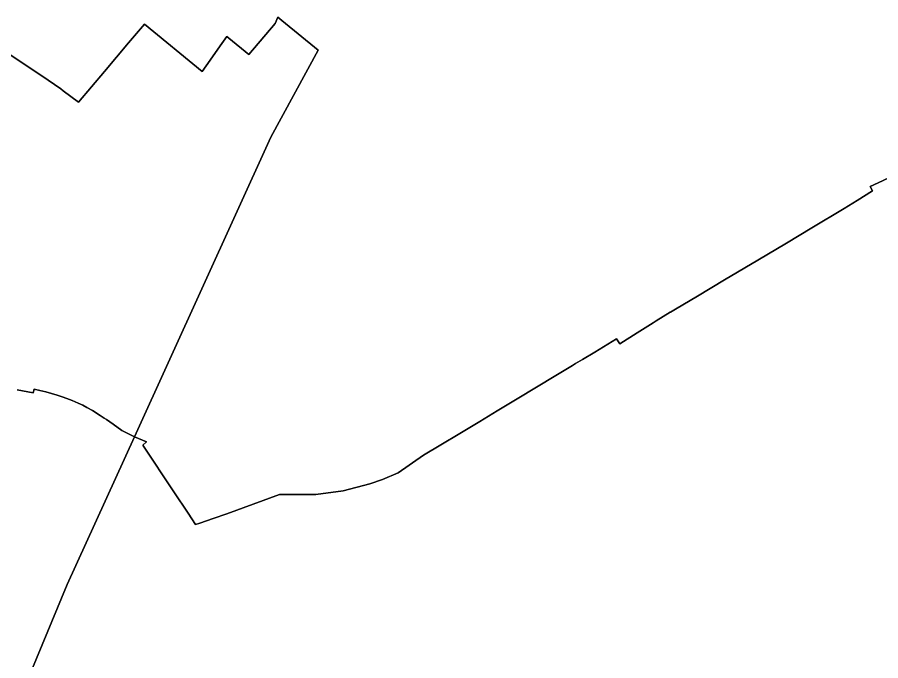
# Model space of a CAD drawing. Header units: inches. Extents: x 11258954 to 11313122, y 3645444 to 3695200.
# Drawn here: x 11272656 to 11276148, y 3669844 to 3672445 of the extents above; entities that cross this region are included whole.
import ezdxf

# ---------------------------------------------------------------- set-up
doc = ezdxf.new("R2010")
doc.units = ezdxf.units.IN
doc.header["$MEASUREMENT"] = 0
doc.layers.add('SchoolZone_High', color=63, linetype='Continuous')
doc.layers.add('SchoolZone_Middle', color=154, linetype='Continuous')

msp = doc.modelspace()

# ---------------------------------------------------------------- linework, layer by layer
at = {"layer": 'SchoolZone_High'}
for points in [[(11272593.004, 3669514.065, 0), (11272857.352, 3670151.6105, 0), (11273129.7455, 3670749.5045, 0), (11273681.4965, 3671960.5815, 0), (11273873.2785, 3672311.75, 0), (11273725.169, 3672432.824, 0), (11273710.0045, 3672445.22, 0), (11273699.2315, 3672419.47, 0), (11273592.067, 3672294.736, 0), (11273511.755, 3672360.6985, 0), (11273503.408, 3672367.4975, 0), (11273483.2765, 3672339.0375, 0), (11273419.7175, 3672249.185, 0), (11273403.302, 3672225.973, 0), (11273169.8355, 3672417.299, 0), (11273106.0585, 3672341.8845, 0), (11273008.222, 3672226.0135, 0), (11272902.9375, 3672101.448, 0), (11272841.9705, 3672148.4285, 0), (11272832.275, 3672155.8995, 0), (11272780.2295, 3672190.8575, 0), (11272597.973, 3672313.27, 0)], [(11272597.973, 3672313.27, 0), (11272780.2295, 3672190.8575, 0), (11272832.275, 3672155.8995, 0), (11272841.9705, 3672148.4285, 0), (11272902.9375, 3672101.448, 0), (11273008.222, 3672226.0135, 0), (11273106.0585, 3672341.8845, 0), (11273169.8355, 3672417.299, 0), (11273403.302, 3672225.973, 0), (11273419.7175, 3672249.185, 0), (11273483.2765, 3672339.0375, 0), (11273503.408, 3672367.4975, 0), (11273511.755, 3672360.6985, 0), (11273592.067, 3672294.736, 0), (11273699.2315, 3672419.47, 0), (11273710.0045, 3672445.22, 0), (11273725.169, 3672432.824, 0), (11273873.2785, 3672311.75, 0), (11273681.4965, 3671960.5815, 0), (11273129.7455, 3670749.5045, 0), (11272857.352, 3670151.6105, 0), (11272593.004, 3669514.065, 0)]]:
    msp.add_polyline3d(points, dxfattribs=at)
at = {"layer": 'SchoolZone_Middle'}
for points in [[(11276180, 3671796.5, 0), (11276137, 3671776.5, 0), (11276105, 3671760.5, 0), (11276114, 3671743, 0), (11276052, 3671704.25, 0), (11276000, 3671672.125, 0), (11275868.969, 3671593.6875, 0), (11275765.969, 3671532.5, 0), (11275649.9375, 3671463.25, 0), (11275515.9375, 3671383.4375, 0), (11275407.125, 3671318.25, 0), (11275317.097, 3671265.0235, 0), (11275297.5, 3671253.4375, 0), (11275296.375, 3671252.75, 0), (11275239.0315, 3671217.5625, 0), (11275227.094, 3671210.25, 0), (11275163.2815, 3671169.8125, 0), (11275092.594, 3671125.25, 0), (11275079.375, 3671145.0625, 0), (11274991.6565, 3671091.4375, 0), (11274941.4375, 3671061.25, 0), (11274913.9065, 3671044.9375, 0), (11274901.25, 3671037.4375, 0), (11274834.25, 3670996.4375, 0), (11274755.4375, 3670949.375, 0), (11274677.625, 3670903.1875, 0), (11274596.4065, 3670853.8125, 0), (11274525.7815, 3670810.8125, 0), (11274446.1875, 3670763.1875, 0), (11274368.7815, 3670716.5625, 0), (11274298.5625, 3670674.375, 0), (11274196.3785, 3670603.0615, 0), (11274132.505, 3670576.327, 0), (11274082.036, 3670558.8475, 0), (11273973.6925, 3670531.3508, 0), (11273862.9115, 3670516.4535, 0), (11273716.5985, 3670516.303, 0), (11273503.6535, 3670437.4725, 0), (11273448.281, 3670418.6835, 0), (11273394.091, 3670400.2965, 0), (11273377.114, 3670394.536, 0), (11273346.7675, 3670440.0675, 0), (11273289.3675, 3670526.19, 0), (11273162.996, 3670715.7965, 0), (11273178.9165, 3670728.92, 0), (11273129.7455, 3670749.5045, 0), (11273079.3125, 3670774.9375, 0), (11273043.8125, 3670800, 0), (11273016.1875, 3670819, 0), (11273006.9375, 3670824.875, 0), (11272990.594, 3670835.1875, 0), (11272960.594, 3670855.1875, 0), (11272937.2815, 3670867.9375, 0), (11272920.375, 3670876.625, 0), (11272902.7815, 3670884.8125, 0), (11272877.7815, 3670895.625, 0), (11272855.969, 3670904, 0), (11272837.969, 3670910.8125, 0), (11272816.6875, 3670917.6875, 0), (11272793.8875, 3670924.6805, 0), (11272770.876, 3670930.9425, 0), (11272747.6765, 3670936.4675, 0), (11272724.3125, 3670941.25, 0), (11272719.8885, 3670926.4185, 0), (11272698.636, 3670931.2805, 0), (11272677.2315, 3670935.4205, 0), (11272655.6985, 3670938.834, 0)], [(11272655.6985, 3670938.834, 0), (11272677.2315, 3670935.4205, 0), (11272698.636, 3670931.2805, 0), (11272719.8885, 3670926.4185, 0), (11272724.3125, 3670941.25, 0), (11272747.6765, 3670936.4675, 0), (11272770.876, 3670930.9425, 0), (11272793.8875, 3670924.6805, 0), (11272816.6875, 3670917.6875, 0), (11272837.969, 3670910.8125, 0), (11272855.969, 3670904, 0), (11272877.7815, 3670895.625, 0), (11272902.7815, 3670884.8125, 0), (11272920.375, 3670876.625, 0), (11272937.2815, 3670867.9375, 0), (11272960.594, 3670855.1875, 0), (11272990.594, 3670835.1875, 0), (11273006.9375, 3670824.875, 0), (11273016.1875, 3670819, 0), (11273043.8125, 3670800, 0), (11273079.3125, 3670774.9375, 0), (11273129.7455, 3670749.5045, 0), (11273178.9165, 3670728.92, 0), (11273162.996, 3670715.7965, 0), (11273289.3675, 3670526.19, 0), (11273346.7675, 3670440.0675, 0), (11273377.114, 3670394.536, 0), (11273394.091, 3670400.2965, 0), (11273448.281, 3670418.6835, 0), (11273503.6535, 3670437.4725, 0), (11273716.5985, 3670516.303, 0), (11273862.9115, 3670516.4535, 0), (11273973.6925, 3670531.3508, 0), (11274082.036, 3670558.8475, 0), (11274132.505, 3670576.327, 0), (11274196.3785, 3670603.0615, 0), (11274298.5625, 3670674.375, 0), (11274368.7815, 3670716.5625, 0), (11274446.1875, 3670763.1875, 0), (11274525.7815, 3670810.8125, 0), (11274596.4065, 3670853.8125, 0), (11274677.625, 3670903.1875, 0), (11274755.4375, 3670949.375, 0), (11274834.25, 3670996.4375, 0), (11274901.25, 3671037.4375, 0), (11274913.9065, 3671044.9375, 0), (11274941.4375, 3671061.25, 0), (11274991.6565, 3671091.4375, 0), (11275079.375, 3671145.0625, 0), (11275092.594, 3671125.25, 0), (11275163.2815, 3671169.8125, 0), (11275227.094, 3671210.25, 0), (11275239.0315, 3671217.5625, 0), (11275296.375, 3671252.75, 0), (11275297.5, 3671253.4375, 0), (11275317.097, 3671265.0235, 0), (11275407.125, 3671318.25, 0), (11275515.9375, 3671383.4375, 0), (11275649.9375, 3671463.25, 0), (11275765.969, 3671532.5, 0), (11275868.969, 3671593.6875, 0), (11276000, 3671672.125, 0), (11276052, 3671704.25, 0), (11276114, 3671743, 0), (11276105, 3671760.5, 0), (11276137, 3671776.5, 0), (11276180, 3671796.5, 0)]]:
    msp.add_polyline3d(points, dxfattribs=at)

doc.saveas('drawing.dxf')
